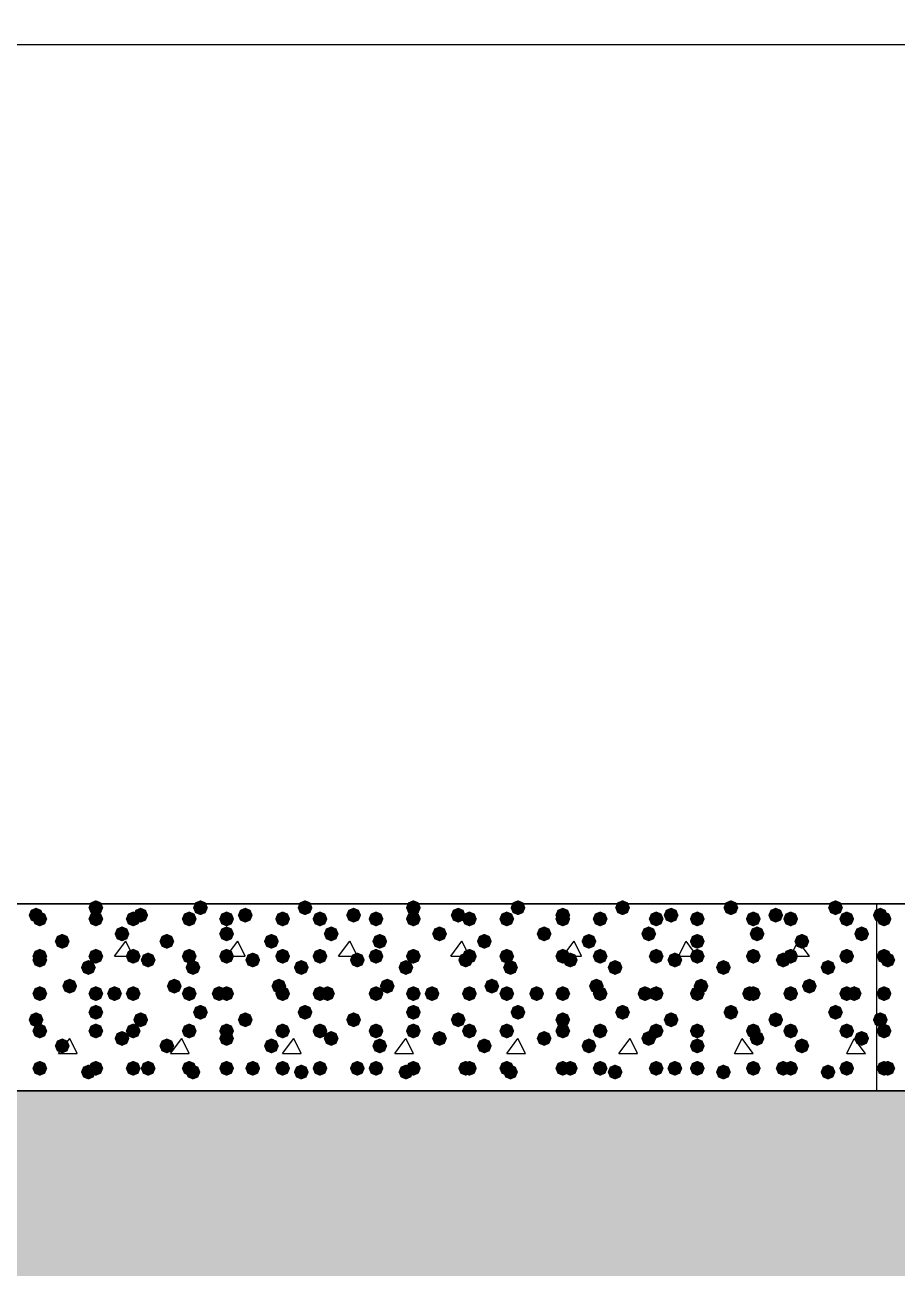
# Model space of a CAD drawing. Header units: millimetres. Extents: x 0 to 420, y 0 to 297.
# Drawn here: x 354.67 to 364.55, y 160.25 to 174.34 of the extents above; entities that cross this region are included whole.
import ezdxf

# ---------------------------------------------------------------- set-up
doc = ezdxf.new("R2010")
doc.units = ezdxf.units.MM
doc.layers.get('0').update_dxf_attribs({"linetype": 'CONTINUOUS'})

msp = doc.modelspace()

# ---------------------------------------------------------------- hatches: boundary and pattern name
at = {"true_color": 0x000008}
for points in [[(354.880333, 164.253333), (354.855462, 164.193537), (354.795667, 164.168667), (354.735871, 164.193537), (354.711, 164.253333), (354.735871, 164.313129), (354.795667, 164.338), (354.855462, 164.313129)], [(355.557667, 164.338), (355.532796, 164.278204), (355.473, 164.253333), (355.413204, 164.278204), (355.388333, 164.338), (355.413204, 164.397796), (355.473, 164.422667), (355.532796, 164.397796)], [(356.065667, 164.253333), (356.040796, 164.193537), (355.981, 164.168667), (355.921204, 164.193537), (355.896333, 164.253333), (355.921204, 164.313129), (355.981, 164.338), (356.040796, 164.313129)], [(356.743, 164.338), (356.718129, 164.278204), (356.658333, 164.253333), (356.598538, 164.278204), (356.573667, 164.338), (356.598537, 164.397796), (356.658333, 164.422667), (356.718129, 164.397796)], [(357.251, 164.253333), (357.226129, 164.193537), (357.166333, 164.168667), (357.106537, 164.193537), (357.081667, 164.253333), (357.106537, 164.313129), (357.166333, 164.338), (357.226129, 164.313129)], [(357.928333, 164.338), (357.903462, 164.278204), (357.843667, 164.253333), (357.783871, 164.278204), (357.759, 164.338), (357.783871, 164.397796), (357.843667, 164.422667), (357.903462, 164.397796)], [(358.478667, 164.253333), (358.453796, 164.193537), (358.394, 164.168667), (358.334204, 164.193537), (358.309333, 164.253333), (358.334204, 164.313129), (358.394, 164.338), (358.453796, 164.313129)], [(359.156, 164.338), (359.131129, 164.278204), (359.071333, 164.253333), (359.011537, 164.278204), (358.986667, 164.338), (359.011537, 164.397796), (359.071333, 164.422667), (359.131129, 164.397796)], [(359.664, 164.253333), (359.639129, 164.193537), (359.579333, 164.168667), (359.519537, 164.193537), (359.494667, 164.253333), (359.519537, 164.313129), (359.579333, 164.338), (359.639129, 164.313129)], [(360.341333, 164.338), (360.316462, 164.278204), (360.256667, 164.253333), (360.196871, 164.278204), (360.172, 164.338), (360.196871, 164.397796), (360.256667, 164.422667), (360.316462, 164.397796)], [(360.849333, 164.253333), (360.824462, 164.193537), (360.764667, 164.168667), (360.704871, 164.193537), (360.68, 164.253333), (360.704871, 164.313129), (360.764667, 164.338), (360.824462, 164.313129)], [(361.526667, 164.338), (361.501796, 164.278204), (361.442, 164.253333), (361.382204, 164.278204), (361.357333, 164.338), (361.382204, 164.397796), (361.442, 164.422667), (361.501796, 164.397796)], [(362.077, 164.253333), (362.052129, 164.193537), (361.992333, 164.168667), (361.932538, 164.193537), (361.907667, 164.253333), (361.932537, 164.313129), (361.992333, 164.338), (362.052129, 164.313129)], [(362.754333, 164.338), (362.729462, 164.278204), (362.669667, 164.253333), (362.609871, 164.278204), (362.585, 164.338), (362.609871, 164.397796), (362.669667, 164.422667), (362.729462, 164.397796)], [(363.262333, 164.253333), (363.237462, 164.193537), (363.177667, 164.168667), (363.117871, 164.193537), (363.093, 164.253333), (363.117871, 164.313129), (363.177667, 164.338), (363.237462, 164.313129)], [(363.939667, 164.338), (363.914796, 164.278204), (363.855, 164.253333), (363.795204, 164.278204), (363.770333, 164.338), (363.795204, 164.397796), (363.855, 164.422667), (363.914796, 164.397796)], [(354.922667, 164.211), (354.897796, 164.151204), (354.838, 164.126333), (354.778204, 164.151204), (354.753333, 164.211), (354.778204, 164.270796), (354.838, 164.295667), (354.897796, 164.270796)], [(355.557667, 164.211), (355.532796, 164.151204), (355.473, 164.126333), (355.413204, 164.151204), (355.388333, 164.211), (355.413204, 164.270796), (355.473, 164.295667), (355.532796, 164.270796)], [(355.981, 164.211), (355.956129, 164.151204), (355.896333, 164.126333), (355.836537, 164.151204), (355.811667, 164.211), (355.836537, 164.270796), (355.896333, 164.295667), (355.956129, 164.270796)], [(356.616, 164.211), (356.591129, 164.151204), (356.531333, 164.126333), (356.471537, 164.151204), (356.446667, 164.211), (356.471537, 164.270796), (356.531333, 164.295667), (356.591129, 164.270796)], [(357.039333, 164.211), (357.014462, 164.151204), (356.954667, 164.126333), (356.894871, 164.151204), (356.87, 164.211), (356.894871, 164.270796), (356.954667, 164.295667), (357.014462, 164.270796)], [(357.674333, 164.211), (357.649462, 164.151204), (357.589667, 164.126333), (357.529871, 164.151204), (357.505, 164.211), (357.529871, 164.270796), (357.589667, 164.295667), (357.649462, 164.270796)], [(358.097667, 164.211), (358.072796, 164.151204), (358.013, 164.126333), (357.953204, 164.151204), (357.928333, 164.211), (357.953204, 164.270796), (358.013, 164.295667), (358.072796, 164.270796)], [(358.732667, 164.211), (358.707796, 164.151204), (358.648, 164.126333), (358.588204, 164.151204), (358.563333, 164.211), (358.588204, 164.270796), (358.648, 164.295667), (358.707796, 164.270796)], [(359.156, 164.211), (359.131129, 164.151204), (359.071333, 164.126333), (359.011537, 164.151204), (358.986667, 164.211), (359.011537, 164.270796), (359.071333, 164.295667), (359.131129, 164.270796)], [(359.791, 164.211), (359.766129, 164.151204), (359.706333, 164.126333), (359.646538, 164.151204), (359.621667, 164.211), (359.646537, 164.270796), (359.706333, 164.295667), (359.766129, 164.270796)], [(360.214333, 164.211), (360.189462, 164.151204), (360.129667, 164.126333), (360.069871, 164.151204), (360.045, 164.211), (360.069871, 164.270796), (360.129667, 164.295667), (360.189462, 164.270796)], [(360.849333, 164.211), (360.824462, 164.151204), (360.764667, 164.126333), (360.704871, 164.151204), (360.68, 164.211), (360.704871, 164.270796), (360.764667, 164.295667), (360.824462, 164.270796)], [(361.272667, 164.211), (361.247796, 164.151204), (361.188, 164.126333), (361.128204, 164.151204), (361.103333, 164.211), (361.128204, 164.270796), (361.188, 164.295667), (361.247796, 164.270796)], [(361.907667, 164.211), (361.882796, 164.151204), (361.823, 164.126333), (361.763204, 164.151204), (361.738333, 164.211), (361.763204, 164.270796), (361.823, 164.295667), (361.882796, 164.270796)], [(362.373333, 164.211), (362.348462, 164.151204), (362.288667, 164.126333), (362.228871, 164.151204), (362.204, 164.211), (362.228871, 164.270796), (362.288667, 164.295667), (362.348462, 164.270796)], [(363.008333, 164.211), (362.983462, 164.151204), (362.923667, 164.126333), (362.863871, 164.151204), (362.839, 164.211), (362.863871, 164.270796), (362.923667, 164.295667), (362.983462, 164.270796)], [(363.431667, 164.211), (363.406796, 164.151204), (363.347, 164.126333), (363.287204, 164.151204), (363.262333, 164.211), (363.287204, 164.270796), (363.347, 164.295667), (363.406796, 164.270796)], [(364.066667, 164.211), (364.041796, 164.151204), (363.982, 164.126333), (363.922204, 164.151204), (363.897333, 164.211), (363.922204, 164.270796), (363.982, 164.295667), (364.041796, 164.270796)], [(355.176667, 163.957), (355.151796, 163.897204), (355.092, 163.872333), (355.032204, 163.897204), (355.007333, 163.957), (355.032204, 164.016796), (355.092, 164.041667), (355.151796, 164.016796)], [(355.854, 164.041667), (355.829129, 163.981871), (355.769333, 163.957), (355.709538, 163.981871), (355.684667, 164.041667), (355.709537, 164.101462), (355.769333, 164.126333), (355.829129, 164.101463)], [(356.362, 163.957), (356.337129, 163.897204), (356.277333, 163.872333), (356.217538, 163.897204), (356.192667, 163.957), (356.217537, 164.016796), (356.277333, 164.041667), (356.337129, 164.016796)], [(357.039333, 164.041667), (357.014462, 163.981871), (356.954667, 163.957), (356.894871, 163.981871), (356.87, 164.041667), (356.894871, 164.101462), (356.954667, 164.126333), (357.014462, 164.101463)], [(357.547333, 163.957), (357.522462, 163.897204), (357.462667, 163.872333), (357.402871, 163.897204), (357.378, 163.957), (357.402871, 164.016796), (357.462667, 164.041667), (357.522462, 164.016796)], [(358.224667, 164.041667), (358.199796, 163.981871), (358.14, 163.957), (358.080204, 163.981871), (358.055333, 164.041667), (358.080204, 164.101462), (358.14, 164.126333), (358.199796, 164.101463)], [(358.775, 163.957), (358.750129, 163.897204), (358.690333, 163.872333), (358.630538, 163.897204), (358.605667, 163.957), (358.630537, 164.016796), (358.690333, 164.041667), (358.750129, 164.016796)], [(359.452333, 164.041667), (359.427462, 163.981871), (359.367667, 163.957), (359.307871, 163.981871), (359.283, 164.041667), (359.307871, 164.101462), (359.367667, 164.126333), (359.427462, 164.101463)], [(359.960333, 163.957), (359.935462, 163.897204), (359.875667, 163.872333), (359.815871, 163.897204), (359.791, 163.957), (359.815871, 164.016796), (359.875667, 164.041667), (359.935462, 164.016796)], [(360.637667, 164.041667), (360.612796, 163.981871), (360.553, 163.957), (360.493204, 163.981871), (360.468333, 164.041667), (360.493204, 164.101462), (360.553, 164.126333), (360.612796, 164.101463)], [(361.145667, 163.957), (361.120796, 163.897204), (361.061, 163.872333), (361.001204, 163.897204), (360.976333, 163.957), (361.001204, 164.016796), (361.061, 164.041667), (361.120796, 164.016796)], [(361.823, 164.041667), (361.798129, 163.981871), (361.738333, 163.957), (361.678537, 163.981871), (361.653667, 164.041667), (361.678537, 164.101462), (361.738333, 164.126333), (361.798129, 164.101463)], [(362.373333, 163.957), (362.348462, 163.897204), (362.288667, 163.872333), (362.228871, 163.897204), (362.204, 163.957), (362.228871, 164.016796), (362.288667, 164.041667), (362.348462, 164.016796)], [(363.050667, 164.041667), (363.025796, 163.981871), (362.966, 163.957), (362.906204, 163.981871), (362.881333, 164.041667), (362.906204, 164.101462), (362.966, 164.126333), (363.025796, 164.101463)], [(363.558667, 163.957), (363.533796, 163.897204), (363.474, 163.872333), (363.414204, 163.897204), (363.389333, 163.957), (363.414204, 164.016796), (363.474, 164.041667), (363.533796, 164.016796)], [(364.236, 164.041667), (364.211129, 163.981871), (364.151333, 163.957), (364.091537, 163.981871), (364.066667, 164.041667), (364.091537, 164.101462), (364.151333, 164.126333), (364.211129, 164.101463)], [(354.922667, 163.787667), (354.897796, 163.727871), (354.838, 163.703), (354.778204, 163.727871), (354.753333, 163.787667), (354.778204, 163.847462), (354.838, 163.872333), (354.897796, 163.847463)], [(354.922667, 163.745333), (354.897796, 163.685537), (354.838, 163.660667), (354.778204, 163.685537), (354.753333, 163.745333), (354.778204, 163.805129), (354.838, 163.83), (354.897796, 163.805129)], [(355.557667, 163.787667), (355.532796, 163.727871), (355.473, 163.703), (355.413204, 163.727871), (355.388333, 163.787667), (355.413204, 163.847462), (355.473, 163.872333), (355.532796, 163.847463)], [(355.981, 163.787667), (355.956129, 163.727871), (355.896333, 163.703), (355.836537, 163.727871), (355.811667, 163.787667), (355.836537, 163.847462), (355.896333, 163.872333), (355.956129, 163.847463)], [(356.150333, 163.745333), (356.125463, 163.685537), (356.065667, 163.660667), (356.005871, 163.685537), (355.981, 163.745333), (356.005871, 163.805129), (356.065667, 163.83), (356.125462, 163.805129)], [(356.616, 163.787667), (356.591129, 163.727871), (356.531333, 163.703), (356.471537, 163.727871), (356.446667, 163.787667), (356.471537, 163.847462), (356.531333, 163.872333), (356.591129, 163.847463)], [(357.039333, 163.787667), (357.014462, 163.727871), (356.954667, 163.703), (356.894871, 163.727871), (356.87, 163.787667), (356.894871, 163.847462), (356.954667, 163.872333), (357.014462, 163.847463)], [(357.335667, 163.745333), (357.310796, 163.685537), (357.251, 163.660667), (357.191204, 163.685537), (357.166333, 163.745333), (357.191204, 163.805129), (357.251, 163.83), (357.310796, 163.805129)], [(357.674333, 163.787667), (357.649462, 163.727871), (357.589667, 163.703), (357.529871, 163.727871), (357.505, 163.787667), (357.529871, 163.847462), (357.589667, 163.872333), (357.649462, 163.847463)], [(358.097667, 163.787667), (358.072796, 163.727871), (358.013, 163.703), (357.953204, 163.727871), (357.928333, 163.787667), (357.953204, 163.847462), (358.013, 163.872333), (358.072796, 163.847463)], [(358.521, 163.745333), (358.496129, 163.685537), (358.436333, 163.660667), (358.376537, 163.685537), (358.351667, 163.745333), (358.376537, 163.805129), (358.436333, 163.83), (358.496129, 163.805129)], [(358.732667, 163.787667), (358.707796, 163.727871), (358.648, 163.703), (358.588204, 163.727871), (358.563333, 163.787667), (358.588204, 163.847462), (358.648, 163.872333), (358.707796, 163.847463)], [(359.156, 163.787667), (359.131129, 163.727871), (359.071333, 163.703), (359.011537, 163.727871), (358.986667, 163.787667), (359.011537, 163.847462), (359.071333, 163.872333), (359.131129, 163.847463)], [(359.748667, 163.745333), (359.723796, 163.685537), (359.664, 163.660667), (359.604204, 163.685537), (359.579333, 163.745333), (359.604204, 163.805129), (359.664, 163.83), (359.723796, 163.805129)], [(359.791, 163.787667), (359.766129, 163.727871), (359.706333, 163.703), (359.646538, 163.727871), (359.621667, 163.787667), (359.646537, 163.847462), (359.706333, 163.872333), (359.766129, 163.847463)], [(360.214333, 163.787667), (360.189462, 163.727871), (360.129667, 163.703), (360.069871, 163.727871), (360.045, 163.787667), (360.069871, 163.847462), (360.129667, 163.872333), (360.189462, 163.847463)], [(360.849333, 163.787667), (360.824462, 163.727871), (360.764667, 163.703), (360.704871, 163.727871), (360.68, 163.787667), (360.704871, 163.847462), (360.764667, 163.872333), (360.824462, 163.847463)], [(360.934, 163.745333), (360.909129, 163.685537), (360.849333, 163.660667), (360.789537, 163.685537), (360.764667, 163.745333), (360.789537, 163.805129), (360.849333, 163.83), (360.909129, 163.805129)], [(361.272667, 163.787667), (361.247796, 163.727871), (361.188, 163.703), (361.128204, 163.727871), (361.103333, 163.787667), (361.128204, 163.847462), (361.188, 163.872333), (361.247796, 163.847463)], [(361.907667, 163.787667), (361.882796, 163.727871), (361.823, 163.703), (361.763204, 163.727871), (361.738333, 163.787667), (361.763204, 163.847462), (361.823, 163.872333), (361.882796, 163.847463)], [(362.119333, 163.745333), (362.094462, 163.685537), (362.034667, 163.660667), (361.974871, 163.685537), (361.95, 163.745333), (361.974871, 163.805129), (362.034667, 163.83), (362.094462, 163.805129)], [(362.373333, 163.787667), (362.348462, 163.727871), (362.288667, 163.703), (362.228871, 163.727871), (362.204, 163.787667), (362.228871, 163.847462), (362.288667, 163.872333), (362.348462, 163.847463)], [(363.008333, 163.787667), (362.983462, 163.727871), (362.923667, 163.703), (362.863871, 163.727871), (362.839, 163.787667), (362.863871, 163.847462), (362.923667, 163.872333), (362.983462, 163.847463)], [(363.347, 163.745333), (363.322129, 163.685537), (363.262333, 163.660667), (363.202538, 163.685537), (363.177667, 163.745333), (363.202537, 163.805129), (363.262333, 163.83), (363.322129, 163.805129)], [(363.431667, 163.787667), (363.406796, 163.727871), (363.347, 163.703), (363.287204, 163.727871), (363.262333, 163.787667), (363.287204, 163.847462), (363.347, 163.872333), (363.406796, 163.847463)], [(364.066667, 163.787667), (364.041796, 163.727871), (363.982, 163.703), (363.922204, 163.727871), (363.897333, 163.787667), (363.922204, 163.847462), (363.982, 163.872333), (364.041796, 163.847463)], [(355.473, 163.660667), (355.448129, 163.600871), (355.388333, 163.576), (355.328538, 163.600871), (355.303667, 163.660667), (355.328537, 163.720462), (355.388333, 163.745333), (355.448129, 163.720463)], [(356.658333, 163.660667), (356.633462, 163.600871), (356.573667, 163.576), (356.513871, 163.600871), (356.489, 163.660667), (356.513871, 163.720462), (356.573667, 163.745333), (356.633462, 163.720463)], [(357.886, 163.660667), (357.861129, 163.600871), (357.801333, 163.576), (357.741537, 163.600871), (357.716667, 163.660667), (357.741537, 163.720462), (357.801333, 163.745333), (357.861129, 163.720463)], [(359.071333, 163.660667), (359.046462, 163.600871), (358.986667, 163.576), (358.926871, 163.600871), (358.902, 163.660667), (358.926871, 163.720462), (358.986667, 163.745333), (359.046462, 163.720463)], [(360.256667, 163.660667), (360.231796, 163.600871), (360.172, 163.576), (360.112204, 163.600871), (360.087333, 163.660667), (360.112204, 163.720462), (360.172, 163.745333), (360.231796, 163.720463)], [(361.442, 163.660667), (361.417129, 163.600871), (361.357333, 163.576), (361.297537, 163.600871), (361.272667, 163.660667), (361.297537, 163.720462), (361.357333, 163.745333), (361.417129, 163.720463)], [(362.669667, 163.660667), (362.644796, 163.600871), (362.585, 163.576), (362.525204, 163.600871), (362.500333, 163.660667), (362.525204, 163.720462), (362.585, 163.745333), (362.644796, 163.720463)], [(363.855, 163.660667), (363.830129, 163.600871), (363.770333, 163.576), (363.710537, 163.600871), (363.685667, 163.660667), (363.710537, 163.720462), (363.770333, 163.745333), (363.830129, 163.720463)], [(355.261333, 163.449), (355.236463, 163.389204), (355.176667, 163.364333), (355.116871, 163.389204), (355.092, 163.449), (355.116871, 163.508796), (355.176667, 163.533667), (355.236462, 163.508796)], [(356.446667, 163.449), (356.421796, 163.389204), (356.362, 163.364333), (356.302204, 163.389204), (356.277333, 163.449), (356.302204, 163.508796), (356.362, 163.533667), (356.421796, 163.508796)], [(357.632, 163.449), (357.607129, 163.389204), (357.547333, 163.364333), (357.487538, 163.389204), (357.462667, 163.449), (357.487537, 163.508796), (357.547333, 163.533667), (357.607129, 163.508796)], [(358.859667, 163.449), (358.834796, 163.389204), (358.775, 163.364333), (358.715204, 163.389204), (358.690333, 163.449), (358.715204, 163.508796), (358.775, 163.533667), (358.834796, 163.508796)], [(360.045, 163.449), (360.020129, 163.389204), (359.960333, 163.364333), (359.900538, 163.389204), (359.875667, 163.449), (359.900537, 163.508796), (359.960333, 163.533667), (360.020129, 163.508796)], [(361.230333, 163.449), (361.205462, 163.389204), (361.145667, 163.364333), (361.085871, 163.389204), (361.061, 163.449), (361.085871, 163.508796), (361.145667, 163.533667), (361.205462, 163.508796)], [(362.415667, 163.449), (362.390796, 163.389204), (362.331, 163.364333), (362.271204, 163.389204), (362.246333, 163.449), (362.271204, 163.508796), (362.331, 163.533667), (362.390796, 163.508796)], [(363.643333, 163.449), (363.618462, 163.389204), (363.558667, 163.364333), (363.498871, 163.389204), (363.474, 163.449), (363.498871, 163.508796), (363.558667, 163.533667), (363.618462, 163.508796)], [(354.922667, 163.364333), (354.897796, 163.304537), (354.838, 163.279667), (354.778204, 163.304537), (354.753333, 163.364333), (354.778204, 163.424129), (354.838, 163.449), (354.897796, 163.424129)], [(355.557667, 163.364333), (355.532796, 163.304537), (355.473, 163.279667), (355.413204, 163.304537), (355.388333, 163.364333), (355.413204, 163.424129), (355.473, 163.449), (355.532796, 163.424129)], [(355.769333, 163.364333), (355.744462, 163.304537), (355.684667, 163.279667), (355.624871, 163.304537), (355.6, 163.364333), (355.624871, 163.424129), (355.684667, 163.449), (355.744462, 163.424129)], [(355.981, 163.364333), (355.956129, 163.304537), (355.896333, 163.279667), (355.836537, 163.304537), (355.811667, 163.364333), (355.836537, 163.424129), (355.896333, 163.449), (355.956129, 163.424129)], [(356.616, 163.364333), (356.591129, 163.304537), (356.531333, 163.279667), (356.471537, 163.304537), (356.446667, 163.364333), (356.471537, 163.424129), (356.531333, 163.449), (356.591129, 163.424129)], [(356.954667, 163.364333), (356.929796, 163.304537), (356.87, 163.279667), (356.810204, 163.304537), (356.785333, 163.364333), (356.810204, 163.424129), (356.87, 163.449), (356.929796, 163.424129)], [(357.039333, 163.364333), (357.014462, 163.304537), (356.954667, 163.279667), (356.894871, 163.304537), (356.87, 163.364333), (356.894871, 163.424129), (356.954667, 163.449), (357.014462, 163.424129)], [(357.674333, 163.364333), (357.649462, 163.304537), (357.589667, 163.279667), (357.529871, 163.304537), (357.505, 163.364333), (357.529871, 163.424129), (357.589667, 163.449), (357.649462, 163.424129)], [(358.097667, 163.364333), (358.072796, 163.304537), (358.013, 163.279667), (357.953204, 163.304537), (357.928333, 163.364333), (357.953204, 163.424129), (358.013, 163.449), (358.072796, 163.424129)], [(358.182333, 163.364333), (358.157462, 163.304537), (358.097667, 163.279667), (358.037871, 163.304537), (358.013, 163.364333), (358.037871, 163.424129), (358.097667, 163.449), (358.157462, 163.424129)], [(358.732667, 163.364333), (358.707796, 163.304537), (358.648, 163.279667), (358.588204, 163.304537), (358.563333, 163.364333), (358.588204, 163.424129), (358.648, 163.449), (358.707796, 163.424129)], [(359.156, 163.364333), (359.131129, 163.304537), (359.071333, 163.279667), (359.011537, 163.304537), (358.986667, 163.364333), (359.011537, 163.424129), (359.071333, 163.449), (359.131129, 163.424129)], [(359.367667, 163.364333), (359.342796, 163.304537), (359.283, 163.279667), (359.223204, 163.304537), (359.198333, 163.364333), (359.223204, 163.424129), (359.283, 163.449), (359.342796, 163.424129)], [(359.791, 163.364333), (359.766129, 163.304537), (359.706333, 163.279667), (359.646538, 163.304537), (359.621667, 163.364333), (359.646537, 163.424129), (359.706333, 163.449), (359.766129, 163.424129)], [(360.214333, 163.364333), (360.189462, 163.304537), (360.129667, 163.279667), (360.069871, 163.304537), (360.045, 163.364333), (360.069871, 163.424129), (360.129667, 163.449), (360.189462, 163.424129)], [(360.553, 163.364333), (360.528129, 163.304537), (360.468333, 163.279667), (360.408537, 163.304537), (360.383667, 163.364333), (360.408537, 163.424129), (360.468333, 163.449), (360.528129, 163.424129)], [(360.849333, 163.364333), (360.824462, 163.304537), (360.764667, 163.279667), (360.704871, 163.304537), (360.68, 163.364333), (360.704871, 163.424129), (360.764667, 163.449), (360.824462, 163.424129)], [(361.272667, 163.364333), (361.247796, 163.304537), (361.188, 163.279667), (361.128204, 163.304537), (361.103333, 163.364333), (361.128204, 163.424129), (361.188, 163.449), (361.247796, 163.424129)], [(361.780667, 163.364333), (361.755796, 163.304537), (361.696, 163.279667), (361.636204, 163.304537), (361.611333, 163.364333), (361.636204, 163.424129), (361.696, 163.449), (361.755796, 163.424129)], [(361.907667, 163.364333), (361.882796, 163.304537), (361.823, 163.279667), (361.763204, 163.304537), (361.738333, 163.364333), (361.763204, 163.424129), (361.823, 163.449), (361.882796, 163.424129)], [(362.373333, 163.364333), (362.348462, 163.304537), (362.288667, 163.279667), (362.228871, 163.304537), (362.204, 163.364333), (362.228871, 163.424129), (362.288667, 163.449), (362.348462, 163.424129)], [(362.966, 163.364333), (362.941129, 163.304537), (362.881333, 163.279667), (362.821537, 163.304537), (362.796667, 163.364333), (362.821537, 163.424129), (362.881333, 163.449), (362.941129, 163.424129)], [(363.008333, 163.364333), (362.983462, 163.304537), (362.923667, 163.279667), (362.863871, 163.304537), (362.839, 163.364333), (362.863871, 163.424129), (362.923667, 163.449), (362.983462, 163.424129)], [(363.431667, 163.364333), (363.406796, 163.304537), (363.347, 163.279667), (363.287204, 163.304537), (363.262333, 163.364333), (363.287204, 163.424129), (363.347, 163.449), (363.406796, 163.424129)], [(364.066667, 163.364333), (364.041796, 163.304537), (363.982, 163.279667), (363.922204, 163.304537), (363.897333, 163.364333), (363.922204, 163.424129), (363.982, 163.449), (364.041796, 163.424129)], [(364.151333, 163.364333), (364.126463, 163.304537), (364.066667, 163.279667), (364.006871, 163.304537), (363.982, 163.364333), (364.006871, 163.424129), (364.066667, 163.449), (364.126462, 163.424129)], [(355.557667, 163.152667), (355.532796, 163.092871), (355.473, 163.068), (355.413204, 163.092871), (355.388333, 163.152667), (355.413204, 163.212462), (355.473, 163.237333), (355.532796, 163.212463)], [(356.743, 163.152667), (356.718129, 163.092871), (356.658333, 163.068), (356.598538, 163.092871), (356.573667, 163.152667), (356.598537, 163.212462), (356.658333, 163.237333), (356.718129, 163.212463)], [(357.928333, 163.152667), (357.903462, 163.092871), (357.843667, 163.068), (357.783871, 163.092871), (357.759, 163.152667), (357.783871, 163.212462), (357.843667, 163.237333), (357.903462, 163.212463)], [(359.156, 163.152667), (359.131129, 163.092871), (359.071333, 163.068), (359.011537, 163.092871), (358.986667, 163.152667), (359.011537, 163.212462), (359.071333, 163.237333), (359.131129, 163.212463)], [(360.341333, 163.152667), (360.316462, 163.092871), (360.256667, 163.068), (360.196871, 163.092871), (360.172, 163.152667), (360.196871, 163.212462), (360.256667, 163.237333), (360.316462, 163.212463)], [(361.526667, 163.152667), (361.501796, 163.092871), (361.442, 163.068), (361.382204, 163.092871), (361.357333, 163.152667), (361.382204, 163.212462), (361.442, 163.237333), (361.501796, 163.212463)], [(362.754333, 163.152667), (362.729462, 163.092871), (362.669667, 163.068), (362.609871, 163.092871), (362.585, 163.152667), (362.609871, 163.212462), (362.669667, 163.237333), (362.729462, 163.212463)], [(363.939667, 163.152667), (363.914796, 163.092871), (363.855, 163.068), (363.795204, 163.092871), (363.770333, 163.152667), (363.795204, 163.212462), (363.855, 163.237333), (363.914796, 163.212463)], [(354.880333, 163.068), (354.855462, 163.008204), (354.795667, 162.983333), (354.735871, 163.008204), (354.711, 163.068), (354.735871, 163.127796), (354.795667, 163.152667), (354.855462, 163.127796)], [(356.065667, 163.068), (356.040796, 163.008204), (355.981, 162.983333), (355.921204, 163.008204), (355.896333, 163.068), (355.921204, 163.127796), (355.981, 163.152667), (356.040796, 163.127796)], [(357.251, 163.068), (357.226129, 163.008204), (357.166333, 162.983333), (357.106537, 163.008204), (357.081667, 163.068), (357.106537, 163.127796), (357.166333, 163.152667), (357.226129, 163.127796)], [(358.478667, 163.068), (358.453796, 163.008204), (358.394, 162.983333), (358.334204, 163.008204), (358.309333, 163.068), (358.334204, 163.127796), (358.394, 163.152667), (358.453796, 163.127796)], [(359.664, 163.068), (359.639129, 163.008204), (359.579333, 162.983333), (359.519537, 163.008204), (359.494667, 163.068), (359.519537, 163.127796), (359.579333, 163.152667), (359.639129, 163.127796)], [(360.849333, 163.068), (360.824462, 163.008204), (360.764667, 162.983333), (360.704871, 163.008204), (360.68, 163.068), (360.704871, 163.127796), (360.764667, 163.152667), (360.824462, 163.127796)], [(362.077, 163.068), (362.052129, 163.008204), (361.992333, 162.983333), (361.932538, 163.008204), (361.907667, 163.068), (361.932537, 163.127796), (361.992333, 163.152667), (362.052129, 163.127796)], [(363.262333, 163.068), (363.237462, 163.008204), (363.177667, 162.983333), (363.117871, 163.008204), (363.093, 163.068), (363.117871, 163.127796), (363.177667, 163.152667), (363.237462, 163.127796)], [(354.922667, 162.941), (354.897796, 162.881204), (354.838, 162.856333), (354.778204, 162.881204), (354.753333, 162.941), (354.778204, 163.000796), (354.838, 163.025667), (354.897796, 163.000796)], [(355.557667, 162.941), (355.532796, 162.881204), (355.473, 162.856333), (355.413204, 162.881204), (355.388333, 162.941), (355.413204, 163.000796), (355.473, 163.025667), (355.532796, 163.000796)], [(355.854, 162.856333), (355.829129, 162.796537), (355.769333, 162.771667), (355.709538, 162.796537), (355.684667, 162.856333), (355.709537, 162.916129), (355.769333, 162.941), (355.829129, 162.916129)], [(355.981, 162.941), (355.956129, 162.881204), (355.896333, 162.856333), (355.836537, 162.881204), (355.811667, 162.941), (355.836537, 163.000796), (355.896333, 163.025667), (355.956129, 163.000796)], [(356.616, 162.941), (356.591129, 162.881204), (356.531333, 162.856333), (356.471537, 162.881204), (356.446667, 162.941), (356.471537, 163.000796), (356.531333, 163.025667), (356.591129, 163.000796)], [(357.039333, 162.941), (357.014462, 162.881204), (356.954667, 162.856333), (356.894871, 162.881204), (356.87, 162.941), (356.894871, 163.000796), (356.954667, 163.025667), (357.014462, 163.000796)], [(357.039333, 162.856333), (357.014462, 162.796537), (356.954667, 162.771667), (356.894871, 162.796537), (356.87, 162.856333), (356.894871, 162.916129), (356.954667, 162.941), (357.014462, 162.916129)], [(357.674333, 162.941), (357.649462, 162.881204), (357.589667, 162.856333), (357.529871, 162.881204), (357.505, 162.941), (357.529871, 163.000796), (357.589667, 163.025667), (357.649462, 163.000796)], [(358.097667, 162.941), (358.072796, 162.881204), (358.013, 162.856333), (357.953204, 162.881204), (357.928333, 162.941), (357.953204, 163.000796), (358.013, 163.025667), (358.072796, 163.000796)], [(358.224667, 162.856333), (358.199796, 162.796537), (358.14, 162.771667), (358.080204, 162.796537), (358.055333, 162.856333), (358.080204, 162.916129), (358.14, 162.941), (358.199796, 162.916129)], [(358.732667, 162.941), (358.707796, 162.881204), (358.648, 162.856333), (358.588204, 162.881204), (358.563333, 162.941), (358.588204, 163.000796), (358.648, 163.025667), (358.707796, 163.000796)], [(359.156, 162.941), (359.131129, 162.881204), (359.071333, 162.856333), (359.011537, 162.881204), (358.986667, 162.941), (359.011537, 163.000796), (359.071333, 163.025667), (359.131129, 163.000796)], [(359.452333, 162.856333), (359.427462, 162.796537), (359.367667, 162.771667), (359.307871, 162.796537), (359.283, 162.856333), (359.307871, 162.916129), (359.367667, 162.941), (359.427462, 162.916129)], [(359.791, 162.941), (359.766129, 162.881204), (359.706333, 162.856333), (359.646538, 162.881204), (359.621667, 162.941), (359.646537, 163.000796), (359.706333, 163.025667), (359.766129, 163.000796)], [(360.214333, 162.941), (360.189462, 162.881204), (360.129667, 162.856333), (360.069871, 162.881204), (360.045, 162.941), (360.069871, 163.000796), (360.129667, 163.025667), (360.189462, 163.000796)], [(360.637667, 162.856333), (360.612796, 162.796537), (360.553, 162.771667), (360.493204, 162.796537), (360.468333, 162.856333), (360.493204, 162.916129), (360.553, 162.941), (360.612796, 162.916129)], [(360.849333, 162.941), (360.824462, 162.881204), (360.764667, 162.856333), (360.704871, 162.881204), (360.68, 162.941), (360.704871, 163.000796), (360.764667, 163.025667), (360.824462, 163.000796)], [(361.272667, 162.941), (361.247796, 162.881204), (361.188, 162.856333), (361.128204, 162.881204), (361.103333, 162.941), (361.128204, 163.000796), (361.188, 163.025667), (361.247796, 163.000796)], [(361.823, 162.856333), (361.798129, 162.796537), (361.738333, 162.771667), (361.678537, 162.796537), (361.653667, 162.856333), (361.678537, 162.916129), (361.738333, 162.941), (361.798129, 162.916129)], [(361.907667, 162.941), (361.882796, 162.881204), (361.823, 162.856333), (361.763204, 162.881204), (361.738333, 162.941), (361.763204, 163.000796), (361.823, 163.025667), (361.882796, 163.000796)], [(362.373333, 162.941), (362.348462, 162.881204), (362.288667, 162.856333), (362.228871, 162.881204), (362.204, 162.941), (362.228871, 163.000796), (362.288667, 163.025667), (362.348462, 163.000796)], [(363.008333, 162.941), (362.983462, 162.881204), (362.923667, 162.856333), (362.863871, 162.881204), (362.839, 162.941), (362.863871, 163.000796), (362.923667, 163.025667), (362.983462, 163.000796)], [(363.050667, 162.856333), (363.025796, 162.796537), (362.966, 162.771667), (362.906204, 162.796537), (362.881333, 162.856333), (362.906204, 162.916129), (362.966, 162.941), (363.025796, 162.916129)], [(363.431667, 162.941), (363.406796, 162.881204), (363.347, 162.856333), (363.287204, 162.881204), (363.262333, 162.941), (363.287204, 163.000796), (363.347, 163.025667), (363.406796, 163.000796)], [(364.066667, 162.941), (364.041796, 162.881204), (363.982, 162.856333), (363.922204, 162.881204), (363.897333, 162.941), (363.922204, 163.000796), (363.982, 163.025667), (364.041796, 163.000796)], [(364.236, 162.856333), (364.211129, 162.796537), (364.151333, 162.771667), (364.091537, 162.796537), (364.066667, 162.856333), (364.091537, 162.916129), (364.151333, 162.941), (364.211129, 162.916129)], [(355.176667, 162.771667), (355.151796, 162.711871), (355.092, 162.687), (355.032204, 162.711871), (355.007333, 162.771667), (355.032204, 162.831462), (355.092, 162.856333), (355.151796, 162.831463)], [(356.362, 162.771667), (356.337129, 162.711871), (356.277333, 162.687), (356.217538, 162.711871), (356.192667, 162.771667), (356.217537, 162.831462), (356.277333, 162.856333), (356.337129, 162.831463)], [(357.547333, 162.771667), (357.522462, 162.711871), (357.462667, 162.687), (357.402871, 162.711871), (357.378, 162.771667), (357.402871, 162.831462), (357.462667, 162.856333), (357.522462, 162.831463)], [(358.775, 162.771667), (358.750129, 162.711871), (358.690333, 162.687), (358.630538, 162.711871), (358.605667, 162.771667), (358.630537, 162.831462), (358.690333, 162.856333), (358.750129, 162.831463)], [(359.960333, 162.771667), (359.935462, 162.711871), (359.875667, 162.687), (359.815871, 162.711871), (359.791, 162.771667), (359.815871, 162.831462), (359.875667, 162.856333), (359.935462, 162.831463)], [(361.145667, 162.771667), (361.120796, 162.711871), (361.061, 162.687), (361.001204, 162.711871), (360.976333, 162.771667), (361.001204, 162.831462), (361.061, 162.856333), (361.120796, 162.831463)], [(362.373333, 162.771667), (362.348462, 162.711871), (362.288667, 162.687), (362.228871, 162.711871), (362.204, 162.771667), (362.228871, 162.831462), (362.288667, 162.856333), (362.348462, 162.831463)], [(363.558667, 162.771667), (363.533796, 162.711871), (363.474, 162.687), (363.414204, 162.711871), (363.389333, 162.771667), (363.414204, 162.831462), (363.474, 162.856333), (363.533796, 162.831463)], [(354.922667, 162.517667), (354.897796, 162.457871), (354.838, 162.433), (354.778204, 162.457871), (354.753333, 162.517667), (354.778204, 162.577462), (354.838, 162.602333), (354.897796, 162.577463)], [(354.922667, 162.517667), (354.897796, 162.457871), (354.838, 162.433), (354.778204, 162.457871), (354.753333, 162.517667), (354.778204, 162.577462), (354.838, 162.602333), (354.897796, 162.577463)], [(355.473, 162.475333), (355.448129, 162.415537), (355.388333, 162.390667), (355.328538, 162.415537), (355.303667, 162.475333), (355.328537, 162.535129), (355.388333, 162.56), (355.448129, 162.535129)], [(355.557667, 162.517667), (355.532796, 162.457871), (355.473, 162.433), (355.413204, 162.457871), (355.388333, 162.517667), (355.413204, 162.577462), (355.473, 162.602333), (355.532796, 162.577463)], [(355.981, 162.517667), (355.956129, 162.457871), (355.896333, 162.433), (355.836537, 162.457871), (355.811667, 162.517667), (355.836537, 162.577462), (355.896333, 162.602333), (355.956129, 162.577463)], [(356.150333, 162.517667), (356.125463, 162.457871), (356.065667, 162.433), (356.005871, 162.457871), (355.981, 162.517667), (356.005871, 162.577462), (356.065667, 162.602333), (356.125462, 162.577463)], [(356.616, 162.517667), (356.591129, 162.457871), (356.531333, 162.433), (356.471537, 162.457871), (356.446667, 162.517667), (356.471537, 162.577462), (356.531333, 162.602333), (356.591129, 162.577463)], [(356.658333, 162.475333), (356.633462, 162.415537), (356.573667, 162.390667), (356.513871, 162.415537), (356.489, 162.475333), (356.513871, 162.535129), (356.573667, 162.56), (356.633462, 162.535129)], [(357.039333, 162.517667), (357.014462, 162.457871), (356.954667, 162.433), (356.894871, 162.457871), (356.87, 162.517667), (356.894871, 162.577462), (356.954667, 162.602333), (357.014462, 162.577463)], [(357.335667, 162.517667), (357.310796, 162.457871), (357.251, 162.433), (357.191204, 162.457871), (357.166333, 162.517667), (357.191204, 162.577462), (357.251, 162.602333), (357.310796, 162.577463)], [(357.674333, 162.517667), (357.649462, 162.457871), (357.589667, 162.433), (357.529871, 162.457871), (357.505, 162.517667), (357.529871, 162.577462), (357.589667, 162.602333), (357.649462, 162.577463)], [(357.886, 162.475333), (357.861129, 162.415537), (357.801333, 162.390667), (357.741537, 162.415537), (357.716667, 162.475333), (357.741537, 162.535129), (357.801333, 162.56), (357.861129, 162.535129)], [(358.097667, 162.517667), (358.072796, 162.457871), (358.013, 162.433), (357.953204, 162.457871), (357.928333, 162.517667), (357.953204, 162.577462), (358.013, 162.602333), (358.072796, 162.577463)], [(358.521, 162.517667), (358.496129, 162.457871), (358.436333, 162.433), (358.376537, 162.457871), (358.351667, 162.517667), (358.376537, 162.577462), (358.436333, 162.602333), (358.496129, 162.577463)], [(358.732667, 162.517667), (358.707796, 162.457871), (358.648, 162.433), (358.588204, 162.457871), (358.563333, 162.517667), (358.588204, 162.577462), (358.648, 162.602333), (358.707796, 162.577463)], [(359.071333, 162.475333), (359.046462, 162.415537), (358.986667, 162.390667), (358.926871, 162.415537), (358.902, 162.475333), (358.926871, 162.535129), (358.986667, 162.56), (359.046462, 162.535129)], [(359.156, 162.517667), (359.131129, 162.457871), (359.071333, 162.433), (359.011537, 162.457871), (358.986667, 162.517667), (359.011537, 162.577462), (359.071333, 162.602333), (359.131129, 162.577463)], [(359.748667, 162.517667), (359.723796, 162.457871), (359.664, 162.433), (359.604204, 162.457871), (359.579333, 162.517667), (359.604204, 162.577462), (359.664, 162.602333), (359.723796, 162.577463)], [(359.791, 162.517667), (359.766129, 162.457871), (359.706333, 162.433), (359.646538, 162.457871), (359.621667, 162.517667), (359.646537, 162.577462), (359.706333, 162.602333), (359.766129, 162.577463)], [(360.214333, 162.517667), (360.189462, 162.457871), (360.129667, 162.433), (360.069871, 162.457871), (360.045, 162.517667), (360.069871, 162.577462), (360.129667, 162.602333), (360.189462, 162.577463)], [(360.256667, 162.475333), (360.231796, 162.415537), (360.172, 162.390667), (360.112204, 162.415537), (360.087333, 162.475333), (360.112204, 162.535129), (360.172, 162.56), (360.231796, 162.535129)], [(360.849333, 162.517667), (360.824462, 162.457871), (360.764667, 162.433), (360.704871, 162.457871), (360.68, 162.517667), (360.704871, 162.577462), (360.764667, 162.602333), (360.824462, 162.577463)], [(360.934, 162.517667), (360.909129, 162.457871), (360.849333, 162.433), (360.789537, 162.457871), (360.764667, 162.517667), (360.789537, 162.577462), (360.849333, 162.602333), (360.909129, 162.577463)], [(361.272667, 162.517667), (361.247796, 162.457871), (361.188, 162.433), (361.128204, 162.457871), (361.103333, 162.517667), (361.128204, 162.577462), (361.188, 162.602333), (361.247796, 162.577463)], [(361.442, 162.475333), (361.417129, 162.415537), (361.357333, 162.390667), (361.297537, 162.415537), (361.272667, 162.475333), (361.297537, 162.535129), (361.357333, 162.56), (361.417129, 162.535129)], [(361.907667, 162.517667), (361.882796, 162.457871), (361.823, 162.433), (361.763204, 162.457871), (361.738333, 162.517667), (361.763204, 162.577462), (361.823, 162.602333), (361.882796, 162.577463)], [(362.119333, 162.517667), (362.094462, 162.457871), (362.034667, 162.433), (361.974871, 162.457871), (361.95, 162.517667), (361.974871, 162.577462), (362.034667, 162.602333), (362.094462, 162.577463)], [(362.373333, 162.517667), (362.348462, 162.457871), (362.288667, 162.433), (362.228871, 162.457871), (362.204, 162.517667), (362.228871, 162.577462), (362.288667, 162.602333), (362.348462, 162.577463)], [(362.669667, 162.475333), (362.644796, 162.415537), (362.585, 162.390667), (362.525204, 162.415537), (362.500333, 162.475333), (362.525204, 162.535129), (362.585, 162.56), (362.644796, 162.535129)], [(363.008333, 162.517667), (362.983462, 162.457871), (362.923667, 162.433), (362.863871, 162.457871), (362.839, 162.517667), (362.863871, 162.577462), (362.923667, 162.602333), (362.983462, 162.577463)], [(363.347, 162.517667), (363.322129, 162.457871), (363.262333, 162.433), (363.202538, 162.457871), (363.177667, 162.517667), (363.202537, 162.577462), (363.262333, 162.602333), (363.322129, 162.577463)], [(363.431667, 162.517667), (363.406796, 162.457871), (363.347, 162.433), (363.287204, 162.457871), (363.262333, 162.517667), (363.287204, 162.577462), (363.347, 162.602333), (363.406796, 162.577463)], [(363.855, 162.475333), (363.830129, 162.415537), (363.770333, 162.390667), (363.710537, 162.415537), (363.685667, 162.475333), (363.710537, 162.535129), (363.770333, 162.56), (363.830129, 162.535129)], [(364.066667, 162.517667), (364.041796, 162.457871), (363.982, 162.433), (363.922204, 162.457871), (363.897333, 162.517667), (363.922204, 162.577462), (363.982, 162.602333), (364.041796, 162.577463)]]:
    msp.add_hatch(color=0, dxfattribs=at).paths.add_polyline_path(points, flags=0)
at = {"true_color": 0x000007}
for points in [[(364.447667, 164.253333), (364.422796, 164.193537), (364.363, 164.168667), (364.303204, 164.193537), (364.278333, 164.253333), (364.303204, 164.313129), (364.363, 164.338), (364.422796, 164.313129)], [(364.49, 164.211), (364.465129, 164.151204), (364.405333, 164.126333), (364.345537, 164.151204), (364.320667, 164.211), (364.345537, 164.270796), (364.405333, 164.295667), (364.465129, 164.270796)], [(364.49, 163.787667), (364.465129, 163.727871), (364.405333, 163.703), (364.345537, 163.727871), (364.320667, 163.787667), (364.345537, 163.847462), (364.405333, 163.872333), (364.465129, 163.847463)], [(364.532333, 163.745333), (364.507462, 163.685537), (364.447667, 163.660667), (364.387871, 163.685537), (364.363, 163.745333), (364.387871, 163.805129), (364.447667, 163.83), (364.507462, 163.805129)], [(364.49, 163.364333), (364.465129, 163.304537), (364.405333, 163.279667), (364.345537, 163.304537), (364.320667, 163.364333), (364.345537, 163.424129), (364.405333, 163.449), (364.465129, 163.424129)], [(364.447667, 163.068), (364.422796, 163.008204), (364.363, 162.983333), (364.303204, 163.008204), (364.278333, 163.068), (364.303204, 163.127796), (364.363, 163.152667), (364.422796, 163.127796)], [(364.49, 162.941), (364.465129, 162.881204), (364.405333, 162.856333), (364.345537, 162.881204), (364.320667, 162.941), (364.345537, 163.000796), (364.405333, 163.025667), (364.465129, 163.000796)], [(364.49, 162.517667), (364.465129, 162.457871), (364.405333, 162.433), (364.345537, 162.457871), (364.320667, 162.517667), (364.345537, 162.577462), (364.405333, 162.602333), (364.465129, 162.577463)], [(364.532333, 162.517667), (364.507462, 162.457871), (364.447667, 162.433), (364.387871, 162.457871), (364.363, 162.517667), (364.387871, 162.577462), (364.447667, 162.602333), (364.507462, 162.577463)]]:
    msp.add_hatch(color=0, dxfattribs=at).paths.add_polyline_path(points, flags=0)
at = {"true_color": 0x000008}
h = msp.add_hatch(color=0, dxfattribs=at)
h.paths.add_polyline_path([(379.518333, 162.263667), (33.401, 162.263667), (379.518333, 150.241)], flags=0)
h.paths.add_polyline_path([(33.401, 162.263667), (379.518333, 150.241), (33.401, 150.241)], flags=0)

# ---------------------------------------------------------------- linework, layer by layer
at = {"color": 0, "true_color": 0x000007}
for points in [[(32.342667, 185.547), (32.342667, 162.263667), (380.576667, 162.263667), (380.576667, 185.547), (218.101333, 185.547), (218.101333, 206.756), (194.775667, 206.756), (194.775667, 185.547)], [(32.342667, 185.547), (32.342667, 162.263667), (380.576667, 162.263667), (380.576667, 185.547), (218.101333, 185.547), (218.101333, 206.756), (194.775667, 206.756), (194.775667, 185.547)], [(364.320667, 164.380333), (364.320667, 162.263667), (366.437333, 162.263667), (366.437333, 164.380333)]]:
    msp.add_lwpolyline(points, close=True, dxfattribs=at)
at = {"color": 0, "true_color": 0x0000fd}
msp.add_lwpolyline([(34.459333, 164.380333), (378.46, 164.380333), (378.46, 183.430333), (215.984667, 183.430333), (215.984667, 204.639333), (196.934667, 204.639333), (196.934667, 183.430333), (34.459333, 183.430333)], close=True, dxfattribs=at)
at = {"color": 0, "true_color": 0x000001}
msp.add_lwpolyline([(371.051667, 174.116999), (40.005002, 174.116999), (40.005002, 138.683999), (371.051667, 138.683999)], dxfattribs=at)
at = {"color": 0, "true_color": 0x000007}
for points in [[(364.320667, 164.380333), (345.228333, 164.380333)], [(345.228333, 162.263667), (364.320667, 162.263667)]]:
    msp.add_lwpolyline(points, dxfattribs=at)
at = {"color": 0, "true_color": 0x000008}
for points in [[(355.684667, 163.787667), (355.811667, 163.957)], [(355.896333, 163.787667), (355.811667, 163.957)], [(356.954667, 163.787667), (357.081667, 163.957)], [(357.166333, 163.787667), (357.081667, 163.957)], [(358.224667, 163.787667), (358.351667, 163.957)], [(358.436333, 163.787667), (358.351667, 163.957)], [(359.494667, 163.787667), (359.621667, 163.957)], [(359.706333, 163.787667), (359.621667, 163.957)], [(360.764667, 163.787667), (360.891667, 163.957)], [(360.976333, 163.787667), (360.891667, 163.957)], [(362.077, 163.787667), (362.161667, 163.957)], [(362.288667, 163.787667), (362.161667, 163.957)], [(363.347, 163.787667), (363.431667, 163.957)], [(363.558667, 163.787667), (363.431667, 163.957)], [(355.684667, 163.787667), (355.896333, 163.787667)], [(356.954667, 163.787667), (357.166333, 163.787667)], [(358.224667, 163.787667), (358.436333, 163.787667)], [(359.494667, 163.787667), (359.706333, 163.787667)], [(360.764667, 163.787667), (360.976333, 163.787667)], [(362.077, 163.787667), (362.288667, 163.787667)], [(363.347, 163.787667), (363.558667, 163.787667)], [(355.049667, 162.687), (355.176667, 162.856333)], [(355.261333, 162.687), (355.176667, 162.856333)], [(356.319667, 162.687), (356.446667, 162.856333)], [(356.531333, 162.687), (356.446667, 162.856333)], [(357.589667, 162.687), (357.716667, 162.856333)], [(357.801333, 162.687), (357.716667, 162.856333)], [(358.859667, 162.687), (358.986667, 162.856333)], [(359.071333, 162.687), (358.986667, 162.856333)], [(360.129667, 162.687), (360.256667, 162.856333)], [(360.341333, 162.687), (360.256667, 162.856333)], [(361.399667, 162.687), (361.526667, 162.856333)], [(361.611333, 162.687), (361.526667, 162.856333)], [(362.712, 162.687), (362.796667, 162.856333)], [(362.923667, 162.687), (362.796667, 162.856333)], [(363.982, 162.687), (364.066667, 162.856333)], [(364.193667, 162.687), (364.066667, 162.856333)], [(355.049667, 162.687), (355.261333, 162.687)], [(356.319667, 162.687), (356.531333, 162.687)], [(357.589667, 162.687), (357.801333, 162.687)], [(358.859667, 162.687), (359.071333, 162.687)], [(360.129667, 162.687), (360.341333, 162.687)], [(361.399667, 162.687), (361.611333, 162.687)], [(362.712, 162.687), (362.923667, 162.687)], [(363.982, 162.687), (364.193667, 162.687)]]:
    msp.add_lwpolyline(points, dxfattribs=at)
msp.add_lwpolyline([(379.518333, 162.263667), (33.401, 162.263667), (379.518333, 150.241)], close=True, dxfattribs=at)

doc.saveas('drawing.dxf')
